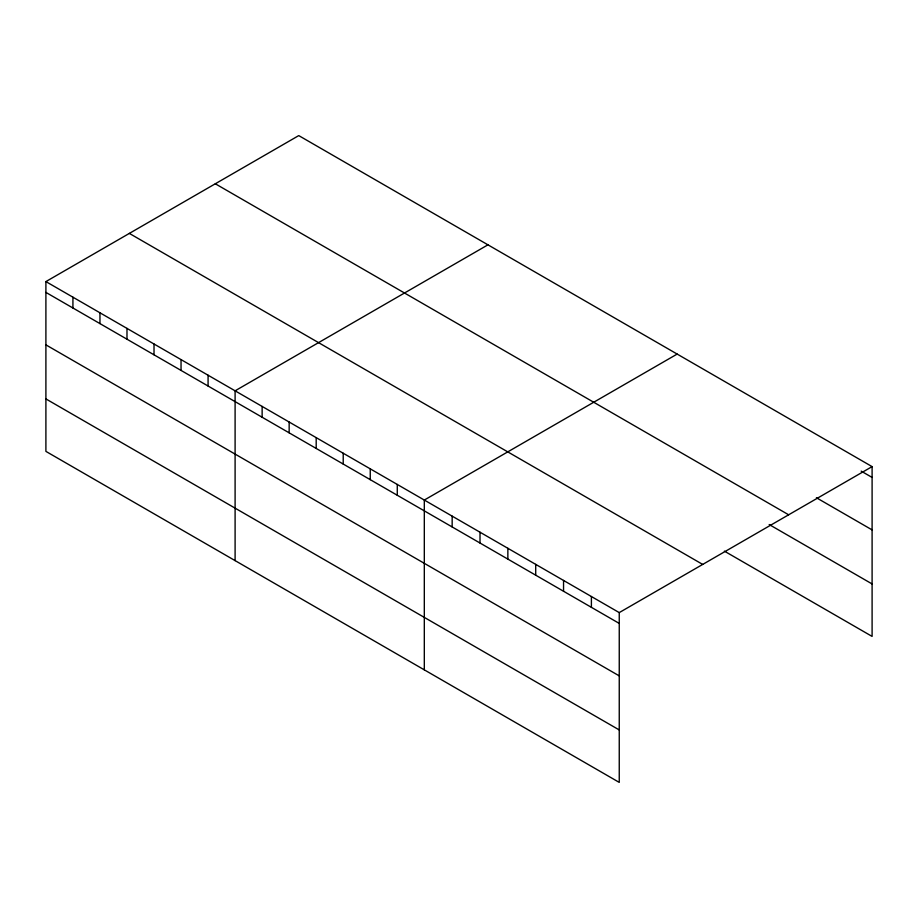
<?xml version="1.0" encoding="UTF-8"?>
<svg xmlns="http://www.w3.org/2000/svg" width="918" height="918" viewBox="0 0 918 918"><rect width="100%" height="100%" fill="white"/><g stroke="black" fill="none" stroke-linecap="round" stroke-linejoin="round"><path stroke-width="1.38" d="M45.9 281.585L619.248 612.604L619.248 782.4L45.9 451.381L45.9 281.585L298.752 135.6L872.1 466.619L872.1 636.415L724.382 551.133M487.951 244.831L235.1 390.816L235.1 560.623M677.163 354.073L424.311 500.058L424.311 669.853M619.248 612.604L872.1 466.619M861.199 471.141L872.1 477.429M816.4 497.74L872.1 529.893M215.305 183.772L788.654 514.791M769.181 524.534L872.1 583.951M129.346 233.401L702.695 564.421M45.9 292.394L619.248 623.414M45.9 344.858L619.248 675.877M45.9 398.917L619.248 729.936M591.399 596.516L591.399 607.326M563.549 580.44L563.549 591.249M535.71 564.363L535.71 575.173M507.861 548.287L507.861 559.096M480.011 532.211L480.011 543.02M452.161 516.134L452.161 526.943M397.276 484.452L397.276 495.261M370.252 468.846L370.252 479.655M343.217 453.24L343.217 464.049M316.194 437.634L316.194 448.443M289.159 422.028L289.159 432.837M262.135 406.422L262.135 417.231M208.076 375.21L208.076 386.019M181.041 359.604L181.041 370.413M154.017 343.998L154.017 354.807M126.982 328.392L126.982 339.201M99.959 312.786L99.959 323.595M72.924 297.18L72.924 307.989"/></g></svg>
